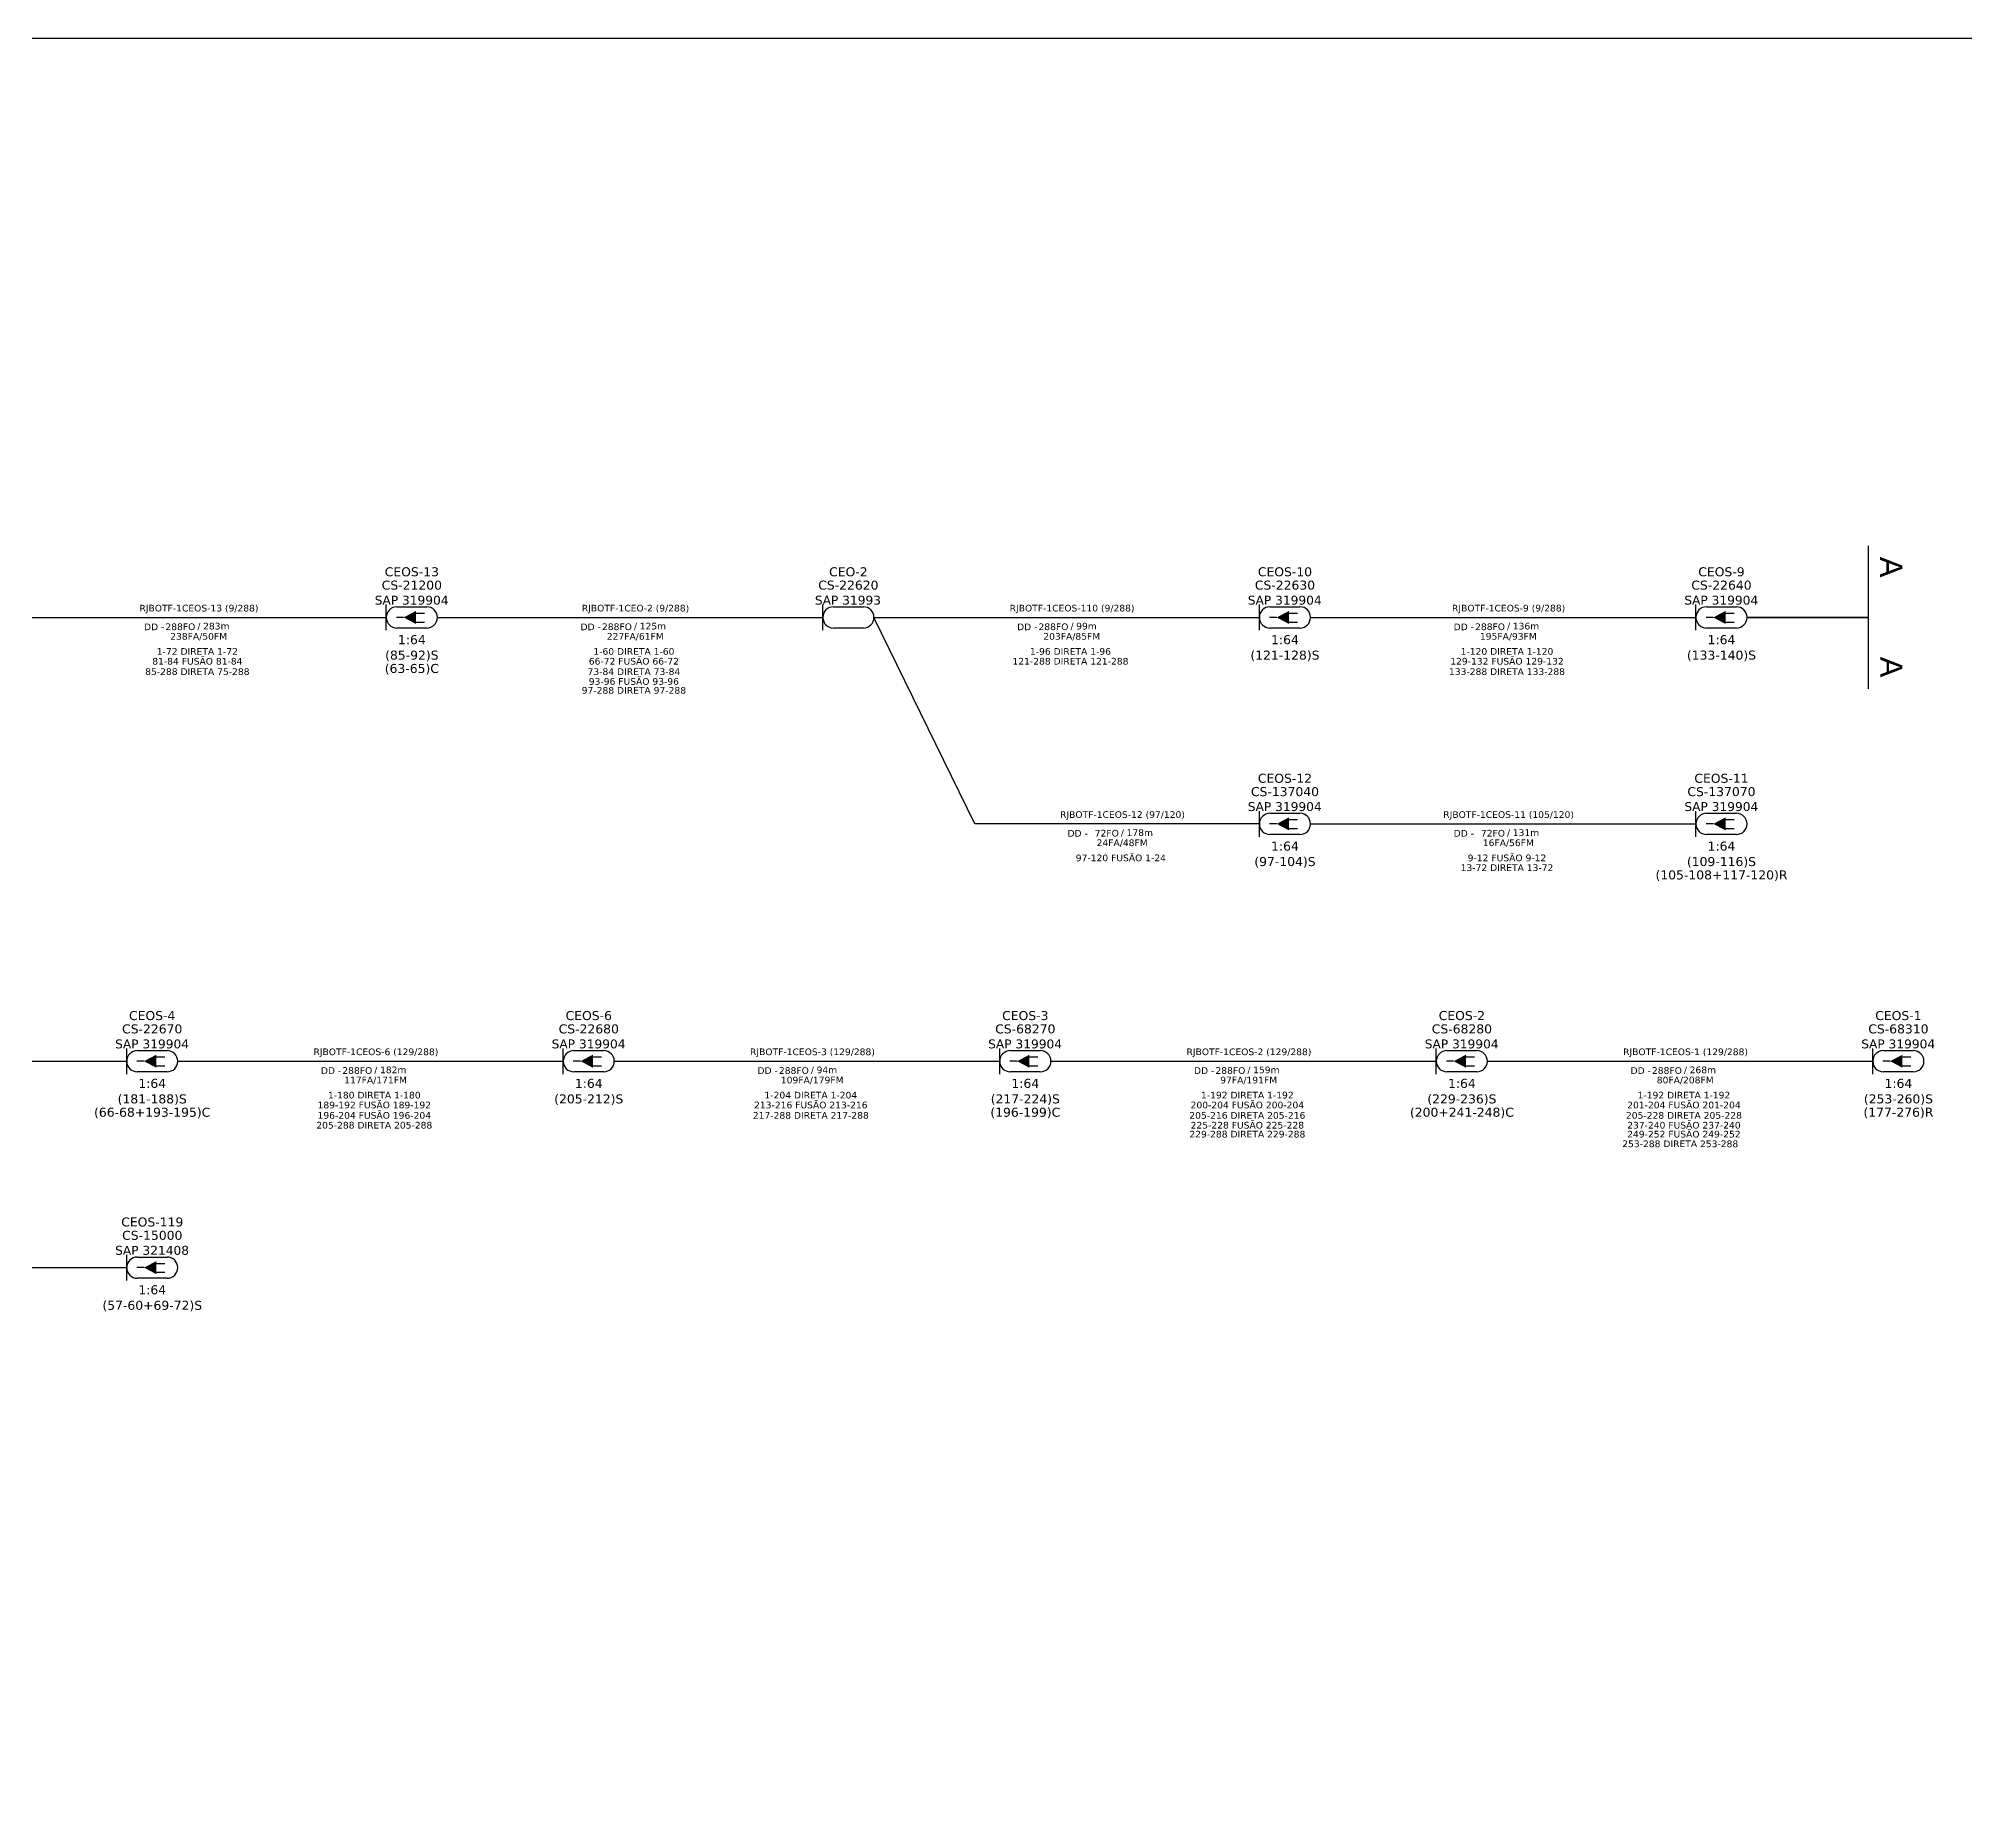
# Model space of a CAD drawing. Header units: millimetres. Extents: x 2479 to 4240, y 59 to 653.
# Drawn here: x 2877.9 to 3151, y 402.6 to 653.4 of the extents above; entities that cross this region are included whole.
import ezdxf
from ezdxf.enums import TextEntityAlignment as Align

# ---------------------------------------------------------------- set-up
doc = ezdxf.new("R2010")
doc.units = ezdxf.units.MM
doc.header["$LTSCALE"] = 0.1
doc.header["$MEASUREMENT"] = 0
for name, color, linetype in [('20.4-CEO', 1, 'Continuous'), ('20.4-CEOS', 1, 'Continuous'), ('20.5-CABO EM DUTO', 1, 'Continuous')]:
    doc.layers.add(name, color=color, linetype=linetype)
doc.layers.add('40.1-ETIQUETAS', color=1, linetype='Continuous', lineweight=20)
doc.layers.add('Texto_Cabos', color=1, linetype='Continuous', lineweight=20)
doc.styles.add('siredit', font='verdana.ttf')
doc.styles.get("Standard").update_dxf_attribs({"font": 'arial.ttf'})

# ---------------------------------------------------------------- blocks, each defined once
blk = doc.blocks.new('ETIQUETA_RS5F')
at = {"layer": '40.1-ETIQUETAS', "color": 0, "style": 'siredit'}
blk.add_text('/', height=1.5, dxfattribs=at).set_placement((1.55, -1.95), align=Align.MIDDLE_RIGHT)
for tag, p in [('ETIQUETA_R_PRIMARIA', (1.18, 4.1)), ('ETIQUETA_R_SECUNDARIA', (1.18, 2.1)), ('F_ATIVAS/F_MORTAS', (1.11, -4.24))]:
    blk.add_attdef(tag, text='', height=1.5, dxfattribs=at).set_placement(p, align=Align.MIDDLE_CENTER)
for tag, p in [('TIPO_CABO', (-6.62, -2.12)), ('CAP_CABO', (0.37, -2.09))]:
    blk.add_attdef(tag, text='', height=1.5, dxfattribs=at).set_placement(p, align=Align.MIDDLE_RIGHT)
blk.add_attdef('METROS', text='', height=1.5, dxfattribs=at).set_placement((2.11, -1.95), align=Align.MIDDLE_LEFT)
for tag, p in [('FUSÃO_1', (0.82, -8.39)), ('FUSÃO_2', (0.82, -10.6)), ('FUSÃO_3', (0.82, -12.93)), ('FUSÃO_4', (0.82, -15.14)), ('FUSÃO_5', (0.82, -17.16))]:
    blk.add_attdef(tag, text='', height=1.5, dxfattribs=at).set_placement(p, align=Align.CENTER)
blk = doc.blocks.new('CEOS_UN')
at = {"layer": '20.4-CEOS', "color": 0}
for p, q in [((-9.11, 2.39), (-2.39, 2.39)), ((-2.39, -2.39), (-9.11, -2.39))]:
    blk.add_line(p, q, dxfattribs=at)
for points in [[(-11.5, -2.89), (-11.5, 2.89)], [(-4.96, 0.95), (-2.92, 0.95)], [(-7.6, 0), (-9.22, 0)], [(-4.96, -1.04), (-2.92, -1.04)]]:
    blk.add_lwpolyline(points, dxfattribs=at)
blk.add_lwpolyline([(-7.6, 0, 0, 2.95, 0), (-4.83, 0, 2.95, 2.95, 0)], format="xyseb", dxfattribs=at)
for centre, start, end in [((-9.11, 0), 90, 270), ((-2.39, 0), 270, 90)]:
    blk.add_arc(centre, 2.39, start, end, dxfattribs=at)
at = {"layer": '20.4-CEOS', "color": 7, "style": 'siredit'}
for tag, height, p in [('NOME?', 2.03, (-5.75, 10.27)), ('TIPO?', 2, (-8.98, 3.89)), ('LOCAL?', 2.03, (-5.75, 7.27))]:
    blk.add_attdef(tag, text='', height=height, dxfattribs=at).set_placement(p, align=Align.MIDDLE_CENTER)
for tag, p in [('RACIO_SPLITAGEM', (-5.75, -3.97)), ('FIBRAS_SPLITTER', (-5.75, -7.46)), ('FIBRAS_TOP_C', (-5.75, -10.46)), ('RESERVA_FINAIS', (-5.75, -13.29))]:
    blk.add_attdef(tag, text='', height=2.03, dxfattribs=at).set_placement(p, align=Align.TOP_CENTER)
blk = doc.blocks.new('CEO_UN')
at = {"layer": '20.4-CEO', "color": 0}
for p, q in [((-9.11, 2.39), (-2.39, 2.39)), ((-2.39, -2.39), (-9.11, -2.39))]:
    blk.add_line(p, q, dxfattribs=at)
blk.add_lwpolyline([(-11.5, -2.89), (-11.5, 2.89)], dxfattribs=at)
for centre, start, end in [((-9.11, 0), 90, 270), ((-2.39, 0), 270, 90)]:
    blk.add_arc(centre, 2.39, start, end, dxfattribs=at)
at = {"layer": '20.4-CEO', "color": 7, "style": 'siredit'}
for tag, height, p in [('NOME?', 2.03, (-5.75, 10.27)), ('TIPO?', 2, (-9.11, 3.89)), ('LOCAL?', 2.03, (-5.75, 7.27))]:
    blk.add_attdef(tag, text='', height=height, dxfattribs=at).set_placement(p, align=Align.MIDDLE_CENTER)
blk.add_attdef('FIBRAS_RESERVA', text='', height=2.03, dxfattribs=at).set_placement((-5.75, -3.97), align=Align.TOP_CENTER)

msp = doc.modelspace()

# ---------------------------------------------------------------- linework, layer by layer
msp.add_lwpolyline([(2478.56, 59.39), (3317.13, 59.39), (3317.13, 653.39), (2478.56, 653.39), (2478.56, 59.39)])
at = {"color": 0}
msp.add_lwpolyline([(3137.2, 581.49), (3137.2, 561.23)], dxfattribs=at)
at = {"layer": '20.5-CABO EM DUTO', "color": 0, "linetype": 'ByBlock'}
for points in [[(2872.61, 571.36), (2927.22, 571.36)], [(2934.46, 571.36), (2989.07, 571.36)], [(2996.32, 571.36), (3050.93, 571.36)], [(3050.93, 542.11), (3010.6, 542.11), (3010.6, 542.11), (2996.32, 571.36)], [(3058.17, 571.36), (3112.78, 571.36)], [(3058.17, 542.11), (3112.78, 542.11)], [(2835.82, 508.48), (2890.43, 508.48)], [(2897.68, 508.48), (2952.29, 508.48)], [(2959.53, 508.48), (3014.14, 508.48)], [(3021.39, 508.48), (3075.99, 508.48)], [(3083.24, 508.48), (3137.85, 508.48)], [(2835.82, 479.23), (2890.43, 479.23)]]:
    msp.add_lwpolyline(points, dxfattribs=at)
at = {"layer": '20.5-CABO EM DUTO', "color": 0, "linetype": 'ByBlock', "const_width": 0.252}
msp.add_lwpolyline([(3120.02, 571.36), (3137.2, 571.36)], dxfattribs=at)

# ---------------------------------------------------------------- block references
at = {"layer": '20.4-CEO', "color": 0}
ref = msp.add_blockref('CEO_UN', (2996.32, 571.36), dxfattribs=dict(at, xscale=0.6300000000000523, yscale=0.6299999999999883, zscale=0.63))
ref.add_attrib('NOME?', 'CEO-2', dxfattribs={"color": 7, "height": 1.277, "style": 'siredit'}).set_placement((2992.69, 577.83), align=Align.MIDDLE_CENTER)
ref.add_attrib('LOCAL?', 'CS-22620', dxfattribs={"color": 7, "height": 1.277, "style": 'siredit'}).set_placement((2992.69, 575.94), align=Align.MIDDLE_CENTER)
ref.add_attrib('TIPO?', 'SAP 31993', dxfattribs={"color": 7, "height": 1.26, "style": 'siredit'}).set_placement((2992.63, 573.81), align=Align.MIDDLE_CENTER)
at = {"layer": '20.4-CEOS', "color": 0}
ref = msp.add_blockref('CEOS_UN', (2934.46, 571.36), dxfattribs=dict(at, xscale=0.6300000000000523, yscale=0.6299999999999883, zscale=0.63))
ref.add_attrib('NOME?', 'CEOS-13', dxfattribs={"color": 7, "height": 1.277, "style": 'siredit'}).set_placement((2930.84, 577.83), align=Align.MIDDLE_CENTER)
ref.add_attrib('LOCAL?', 'CS-21200', dxfattribs={"color": 7, "height": 1.277, "style": 'siredit'}).set_placement((2930.84, 575.94), align=Align.MIDDLE_CENTER)
ref.add_attrib('TIPO?', 'SAP 319904', dxfattribs={"color": 7, "height": 1.26, "style": 'siredit'}).set_placement((2930.81, 573.81), align=Align.MIDDLE_CENTER)
ref.add_attrib('RACIO_SPLITAGEM', '1:64', dxfattribs={"color": 7, "height": 1.277, "style": 'siredit'}).set_placement((2930.84, 568.85), align=Align.TOP_CENTER)
ref.add_attrib('FIBRAS_SPLITTER', '(85-92)S', dxfattribs={"color": 7, "height": 1.277, "style": 'siredit'}).set_placement((2930.84, 566.66), align=Align.TOP_CENTER)
ref.add_attrib('FIBRAS_TOP_C', '(63-65)C', dxfattribs={"color": 7, "height": 1.277, "style": 'siredit'}).set_placement((2930.84, 564.77), align=Align.TOP_CENTER)
ref = msp.add_blockref('CEOS_UN', (3058.17, 571.36), dxfattribs=dict(at, xscale=0.6300000000000523, yscale=0.6299999999999883, zscale=0.63))
ref.add_attrib('NOME?', 'CEOS-10', dxfattribs={"color": 7, "height": 1.277, "style": 'siredit'}).set_placement((3054.55, 577.83), align=Align.MIDDLE_CENTER)
ref.add_attrib('LOCAL?', 'CS-22630', dxfattribs={"color": 7, "height": 1.277, "style": 'siredit'}).set_placement((3054.55, 575.94), align=Align.MIDDLE_CENTER)
ref.add_attrib('TIPO?', 'SAP 319904', dxfattribs={"color": 7, "height": 1.26, "style": 'siredit'}).set_placement((3054.52, 573.81), align=Align.MIDDLE_CENTER)
ref.add_attrib('RACIO_SPLITAGEM', '1:64', dxfattribs={"color": 7, "height": 1.277, "style": 'siredit'}).set_placement((3054.55, 568.85), align=Align.TOP_CENTER)
ref.add_attrib('FIBRAS_SPLITTER', '(121-128)S', dxfattribs={"color": 7, "height": 1.277, "style": 'siredit'}).set_placement((3054.55, 566.66), align=Align.TOP_CENTER)
ref = msp.add_blockref('CEOS_UN', (3120.02, 571.36), dxfattribs=dict(at, xscale=0.6300000000000523, yscale=0.6299999999999883, zscale=0.63))
ref.add_attrib('NOME?', 'CEOS-9', dxfattribs={"color": 7, "height": 1.277, "style": 'siredit'}).set_placement((3116.4, 577.83), align=Align.MIDDLE_CENTER)
ref.add_attrib('LOCAL?', 'CS-22640', dxfattribs={"color": 7, "height": 1.277, "style": 'siredit'}).set_placement((3116.4, 575.94), align=Align.MIDDLE_CENTER)
ref.add_attrib('TIPO?', 'SAP 319904', dxfattribs={"color": 7, "height": 1.26, "style": 'siredit'}).set_placement((3116.37, 573.81), align=Align.MIDDLE_CENTER)
ref.add_attrib('RACIO_SPLITAGEM', '1:64', dxfattribs={"color": 7, "height": 1.277, "style": 'siredit'}).set_placement((3116.4, 568.85), align=Align.TOP_CENTER)
ref.add_attrib('FIBRAS_SPLITTER', '(133-140)S', dxfattribs={"color": 7, "height": 1.277, "style": 'siredit'}).set_placement((3116.4, 566.66), align=Align.TOP_CENTER)
ref = msp.add_blockref('CEOS_UN', (3058.17, 542.11), dxfattribs=dict(at, xscale=0.6300000000000523, yscale=0.6299999999999883, zscale=0.63))
ref.add_attrib('NOME?', 'CEOS-12', dxfattribs={"color": 7, "height": 1.277, "style": 'siredit'}).set_placement((3054.55, 548.57), align=Align.MIDDLE_CENTER)
ref.add_attrib('LOCAL?', 'CS-137040', dxfattribs={"color": 7, "height": 1.277, "style": 'siredit'}).set_placement((3054.55, 546.68), align=Align.MIDDLE_CENTER)
ref.add_attrib('TIPO?', 'SAP 319904', dxfattribs={"color": 7, "height": 1.26, "style": 'siredit'}).set_placement((3054.52, 544.56), align=Align.MIDDLE_CENTER)
ref.add_attrib('RACIO_SPLITAGEM', '1:64', dxfattribs={"color": 7, "height": 1.277, "style": 'siredit'}).set_placement((3054.55, 539.6), align=Align.TOP_CENTER)
ref.add_attrib('FIBRAS_SPLITTER', '(97-104)S', dxfattribs={"color": 7, "height": 1.277, "style": 'siredit'}).set_placement((3054.55, 537.41), align=Align.TOP_CENTER)
ref = msp.add_blockref('CEOS_UN', (3120.03, 542.11), dxfattribs=dict(at, xscale=0.6300000000000523, yscale=0.6299999999999883, zscale=0.63))
ref.add_attrib('NOME?', 'CEOS-11', dxfattribs={"color": 7, "height": 1.277, "style": 'siredit'}).set_placement((3116.4, 548.57), align=Align.MIDDLE_CENTER)
ref.add_attrib('LOCAL?', 'CS-137070', dxfattribs={"color": 7, "height": 1.277, "style": 'siredit'}).set_placement((3116.4, 546.68), align=Align.MIDDLE_CENTER)
ref.add_attrib('TIPO?', 'SAP 319904', dxfattribs={"color": 7, "height": 1.26, "style": 'siredit'}).set_placement((3116.38, 544.56), align=Align.MIDDLE_CENTER)
ref.add_attrib('RACIO_SPLITAGEM', '1:64', dxfattribs={"color": 7, "height": 1.277, "style": 'siredit'}).set_placement((3116.4, 539.6), align=Align.TOP_CENTER)
ref.add_attrib('FIBRAS_SPLITTER', '(109-116)S', dxfattribs={"color": 7, "height": 1.277, "style": 'siredit'}).set_placement((3116.4, 537.41), align=Align.TOP_CENTER)
ref.add_attrib('FIBRAS_TOP_C', '(105-108+117-120)R', dxfattribs={"color": 7, "height": 1.2773, "style": 'siredit'}).set_placement((3116.4, 535.52), align=Align.TOP_CENTER)
ref = msp.add_blockref('CEOS_UN', (2897.68, 508.48), dxfattribs=dict(at, xscale=0.6300000000000523, yscale=0.6299999999999883, zscale=0.63))
ref.add_attrib('NOME?', 'CEOS-4', dxfattribs={"color": 7, "height": 1.277, "style": 'siredit'}).set_placement((2894.05, 514.95), align=Align.MIDDLE_CENTER)
ref.add_attrib('LOCAL?', 'CS-22670', dxfattribs={"color": 7, "height": 1.277, "style": 'siredit'}).set_placement((2894.05, 513.06), align=Align.MIDDLE_CENTER)
ref.add_attrib('TIPO?', 'SAP 319904', dxfattribs={"color": 7, "height": 1.26, "style": 'siredit'}).set_placement((2894.03, 510.93), align=Align.MIDDLE_CENTER)
ref.add_attrib('RACIO_SPLITAGEM', '1:64', dxfattribs={"color": 7, "height": 1.277, "style": 'siredit'}).set_placement((2894.05, 505.98), align=Align.TOP_CENTER)
ref.add_attrib('FIBRAS_SPLITTER', '(181-188)S', dxfattribs={"color": 7, "height": 1.277, "style": 'siredit'}).set_placement((2894.05, 503.78), align=Align.TOP_CENTER)
ref.add_attrib('FIBRAS_TOP_C', '(66-68+193-195)C', dxfattribs={"color": 7, "height": 1.2773, "style": 'siredit'}).set_placement((2894.05, 501.89), align=Align.TOP_CENTER)
ref = msp.add_blockref('CEOS_UN', (2959.53, 508.48), dxfattribs=dict(at, xscale=0.6300000000000523, yscale=0.6299999999999883, zscale=0.63))
ref.add_attrib('NOME?', 'CEOS-6', dxfattribs={"color": 7, "height": 1.277, "style": 'siredit'}).set_placement((2955.91, 514.95), align=Align.MIDDLE_CENTER)
ref.add_attrib('LOCAL?', 'CS-22680', dxfattribs={"color": 7, "height": 1.277, "style": 'siredit'}).set_placement((2955.91, 513.06), align=Align.MIDDLE_CENTER)
ref.add_attrib('TIPO?', 'SAP 319904', dxfattribs={"color": 7, "height": 1.26, "style": 'siredit'}).set_placement((2955.88, 510.93), align=Align.MIDDLE_CENTER)
ref.add_attrib('RACIO_SPLITAGEM', '1:64', dxfattribs={"color": 7, "height": 1.277, "style": 'siredit'}).set_placement((2955.91, 505.98), align=Align.TOP_CENTER)
ref.add_attrib('FIBRAS_SPLITTER', '(205-212)S', dxfattribs={"color": 7, "height": 1.277, "style": 'siredit'}).set_placement((2955.91, 503.78), align=Align.TOP_CENTER)
ref = msp.add_blockref('CEOS_UN', (3021.39, 508.48), dxfattribs=dict(at, xscale=0.6300000000000523, yscale=0.6299999999999883, zscale=0.63))
ref.add_attrib('NOME?', 'CEOS-3', dxfattribs={"color": 7, "height": 1.277, "style": 'siredit'}).set_placement((3017.76, 514.95), align=Align.MIDDLE_CENTER)
ref.add_attrib('LOCAL?', 'CS-68270', dxfattribs={"color": 7, "height": 1.277, "style": 'siredit'}).set_placement((3017.76, 513.06), align=Align.MIDDLE_CENTER)
ref.add_attrib('TIPO?', 'SAP 319904', dxfattribs={"color": 7, "height": 1.26, "style": 'siredit'}).set_placement((3017.73, 510.93), align=Align.MIDDLE_CENTER)
ref.add_attrib('RACIO_SPLITAGEM', '1:64', dxfattribs={"color": 7, "height": 1.277, "style": 'siredit'}).set_placement((3017.76, 505.98), align=Align.TOP_CENTER)
ref.add_attrib('FIBRAS_SPLITTER', '(217-224)S', dxfattribs={"color": 7, "height": 1.277, "style": 'siredit'}).set_placement((3017.76, 503.78), align=Align.TOP_CENTER)
ref.add_attrib('FIBRAS_TOP_C', '(196-199)C', dxfattribs={"color": 7, "height": 1.277, "style": 'siredit'}).set_placement((3017.76, 501.89), align=Align.TOP_CENTER)
ref = msp.add_blockref('CEOS_UN', (3083.24, 508.48), dxfattribs=dict(at, xscale=0.6300000000000523, yscale=0.6299999999999883, zscale=0.63))
ref.add_attrib('NOME?', 'CEOS-2', dxfattribs={"color": 7, "height": 1.277, "style": 'siredit'}).set_placement((3079.62, 514.95), align=Align.MIDDLE_CENTER)
ref.add_attrib('LOCAL?', 'CS-68280', dxfattribs={"color": 7, "height": 1.277, "style": 'siredit'}).set_placement((3079.62, 513.06), align=Align.MIDDLE_CENTER)
ref.add_attrib('TIPO?', 'SAP 319904', dxfattribs={"color": 7, "height": 1.26, "style": 'siredit'}).set_placement((3079.59, 510.93), align=Align.MIDDLE_CENTER)
ref.add_attrib('RACIO_SPLITAGEM', '1:64', dxfattribs={"color": 7, "height": 1.277, "style": 'siredit'}).set_placement((3079.62, 505.98), align=Align.TOP_CENTER)
ref.add_attrib('FIBRAS_SPLITTER', '(229-236)S', dxfattribs={"color": 7, "height": 1.277, "style": 'siredit'}).set_placement((3079.62, 503.78), align=Align.TOP_CENTER)
ref.add_attrib('FIBRAS_TOP_C', '(200+241-248)C', dxfattribs={"color": 7, "height": 1.2773, "style": 'siredit'}).set_placement((3079.62, 501.89), align=Align.TOP_CENTER)
ref = msp.add_blockref('CEOS_UN', (3145.09, 508.48), dxfattribs=dict(at, xscale=0.6300000000000523, yscale=0.6299999999999883, zscale=0.63))
ref.add_attrib('NOME?', 'CEOS-1', dxfattribs={"color": 7, "height": 1.277, "style": 'siredit'}).set_placement((3141.47, 514.95), align=Align.MIDDLE_CENTER)
ref.add_attrib('LOCAL?', 'CS-68310', dxfattribs={"color": 7, "height": 1.277, "style": 'siredit'}).set_placement((3141.47, 513.06), align=Align.MIDDLE_CENTER)
ref.add_attrib('TIPO?', 'SAP 319904', dxfattribs={"color": 7, "height": 1.26, "style": 'siredit'}).set_placement((3141.44, 510.93), align=Align.MIDDLE_CENTER)
ref.add_attrib('RACIO_SPLITAGEM', '1:64', dxfattribs={"color": 7, "height": 1.277, "style": 'siredit'}).set_placement((3141.47, 505.98), align=Align.TOP_CENTER)
ref.add_attrib('FIBRAS_SPLITTER', '(253-260)S', dxfattribs={"color": 7, "height": 1.277, "style": 'siredit'}).set_placement((3141.47, 503.78), align=Align.TOP_CENTER)
ref.add_attrib('FIBRAS_TOP_C', '(177-276)R', dxfattribs={"color": 7, "height": 1.277, "style": 'siredit'}).set_placement((3141.47, 501.89), align=Align.TOP_CENTER)
ref = msp.add_blockref('CEOS_UN', (2897.68, 479.23), dxfattribs=dict(at, xscale=0.6300000000000523, yscale=0.6299999999999883, zscale=0.63))
ref.add_attrib('NOME?', 'CEOS-119', dxfattribs={"color": 7, "height": 1.277, "style": 'siredit'}).set_placement((2894.06, 485.7), align=Align.MIDDLE_CENTER)
ref.add_attrib('LOCAL?', 'CS-15000', dxfattribs={"color": 7, "height": 1.277, "style": 'siredit'}).set_placement((2894.06, 483.81), align=Align.MIDDLE_CENTER)
ref.add_attrib('TIPO?', 'SAP 321408', dxfattribs={"color": 7, "height": 1.26, "style": 'siredit'}).set_placement((2894.03, 481.68), align=Align.MIDDLE_CENTER)
ref.add_attrib('RACIO_SPLITAGEM', '1:64', dxfattribs={"color": 7, "height": 1.277, "style": 'siredit'}).set_placement((2894.06, 476.73), align=Align.TOP_CENTER)
ref.add_attrib('FIBRAS_SPLITTER', '(57-60+69-72)S', dxfattribs={"color": 7, "height": 1.2773, "style": 'siredit'}).set_placement((2894.06, 474.53), align=Align.TOP_CENTER)
at = {"layer": '40.1-ETIQUETAS', "color": 0}
ref = msp.add_blockref('ETIQUETA_RS5F', (2899.91, 571.36), dxfattribs=dict(at, xscale=0.6300000000000523, yscale=0.6299999999999883, zscale=0.63))
ref.add_attrib('ETIQUETA_R_SECUNDARIA', 'RJBOTF-1CEOS-13 (9/288)', dxfattribs={"color": 0, "height": 0.945, "style": 'siredit'}).set_placement((2900.68, 572.68), align=Align.MIDDLE_CENTER)
ref.add_attrib('TIPO_CABO', 'DD -', dxfattribs={"color": 0, "height": 0.945, "style": 'siredit'}).set_placement((2895.77, 570.02), align=Align.MIDDLE_RIGHT)
ref.add_attrib('CAP_CABO', '288FO', dxfattribs={"color": 0, "height": 0.945, "style": 'siredit'}).set_placement((2900.16, 570.04), align=Align.MIDDLE_RIGHT)
ref.add_attrib('METROS', '283m', dxfattribs={"color": 0, "height": 0.945, "style": 'siredit'}).set_placement((2901.26, 570.13), align=Align.MIDDLE_LEFT)
ref.add_attrib('F_ATIVAS/F_MORTAS', '238FA/50FM', dxfattribs={"color": 0, "height": 0.945, "style": 'siredit'}).set_placement((2900.63, 568.68), align=Align.MIDDLE_CENTER)
ref.add_attrib('FUSÃO_1', '1-72 DIRETA 1-72', dxfattribs={"color": 0, "height": 0.945, "style": 'siredit'}).set_placement((2900.45, 566.07), align=Align.CENTER)
ref.add_attrib('FUSÃO_2', '81-84 FUSÃO 81-84', dxfattribs={"color": 0, "height": 0.945, "style": 'siredit'}).set_placement((2900.45, 564.68), align=Align.CENTER)
ref.add_attrib('FUSÃO_3', '85-288 DIRETA 75-288', dxfattribs={"color": 0, "height": 0.945, "style": 'siredit'}).set_placement((2900.45, 563.21), align=Align.CENTER)
ref = msp.add_blockref('ETIQUETA_RS5F', (2961.77, 571.36), dxfattribs=dict(at, xscale=0.6300000000000523, yscale=0.6299999999999883, zscale=0.63))
ref.add_attrib('ETIQUETA_R_SECUNDARIA', 'RJBOTF-1CEO-2 (9/288)', dxfattribs={"color": 0, "height": 0.945, "style": 'siredit'}).set_placement((2962.53, 572.68), align=Align.MIDDLE_CENTER)
ref.add_attrib('TIPO_CABO', 'DD -', dxfattribs={"color": 0, "height": 0.945, "style": 'siredit'}).set_placement((2957.62, 570.02), align=Align.MIDDLE_RIGHT)
ref.add_attrib('CAP_CABO', '288FO', dxfattribs={"color": 0, "height": 0.945, "style": 'siredit'}).set_placement((2962.02, 570.04), align=Align.MIDDLE_RIGHT)
ref.add_attrib('METROS', '125m', dxfattribs={"color": 0, "height": 0.945, "style": 'siredit'}).set_placement((2963.12, 570.13), align=Align.MIDDLE_LEFT)
ref.add_attrib('F_ATIVAS/F_MORTAS', '227FA/61FM', dxfattribs={"color": 0, "height": 0.945, "style": 'siredit'}).set_placement((2962.49, 568.68), align=Align.MIDDLE_CENTER)
ref.add_attrib('FUSÃO_1', '1-60 DIRETA 1-60', dxfattribs={"color": 0, "height": 0.945, "style": 'siredit'}).set_placement((2962.3, 566.07), align=Align.CENTER)
ref.add_attrib('FUSÃO_2', '66-72 FUSÃO 66-72', dxfattribs={"color": 0, "height": 0.945, "style": 'siredit'}).set_placement((2962.3, 564.68), align=Align.CENTER)
ref.add_attrib('FUSÃO_3', '73-84 DIRETA 73-84', dxfattribs={"color": 0, "height": 0.945, "style": 'siredit'}).set_placement((2962.3, 563.21), align=Align.CENTER)
ref.add_attrib('FUSÃO_4', '93-96 FUSÃO 93-96', dxfattribs={"color": 0, "height": 0.945, "style": 'siredit'}).set_placement((2962.3, 561.82), align=Align.CENTER)
ref.add_attrib('FUSÃO_5', '97-288 DIRETA 97-288', dxfattribs={"color": 0, "height": 0.945, "style": 'siredit'}).set_placement((2962.3, 560.55), align=Align.CENTER)
ref = msp.add_blockref('ETIQUETA_RS5F', (3023.62, 571.36), dxfattribs=dict(at, xscale=0.6300000000000523, yscale=0.6299999999999883, zscale=0.63))
ref.add_attrib('ETIQUETA_R_SECUNDARIA', 'RJBOTF-1CEOS-110 (9/288)', dxfattribs={"color": 0, "height": 0.945, "style": 'siredit'}).set_placement((3024.39, 572.68), align=Align.MIDDLE_CENTER)
ref.add_attrib('TIPO_CABO', 'DD -', dxfattribs={"color": 0, "height": 0.945, "style": 'siredit'}).set_placement((3019.47, 570.02), align=Align.MIDDLE_RIGHT)
ref.add_attrib('CAP_CABO', '288FO', dxfattribs={"color": 0, "height": 0.945, "style": 'siredit'}).set_placement((3023.87, 570.04), align=Align.MIDDLE_RIGHT)
ref.add_attrib('METROS', '99m', dxfattribs={"color": 0, "height": 0.945, "style": 'siredit'}).set_placement((3024.97, 570.13), align=Align.MIDDLE_LEFT)
ref.add_attrib('F_ATIVAS/F_MORTAS', '203FA/85FM', dxfattribs={"color": 0, "height": 0.945, "style": 'siredit'}).set_placement((3024.34, 568.68), align=Align.MIDDLE_CENTER)
ref.add_attrib('FUSÃO_1', '1-96 DIRETA 1-96', dxfattribs={"color": 0, "height": 0.945, "style": 'siredit'}).set_placement((3024.16, 566.07), align=Align.CENTER)
ref.add_attrib('FUSÃO_2', '121-288 DIRETA 121-288', dxfattribs={"color": 0, "height": 0.945, "style": 'siredit'}).set_placement((3024.16, 564.68), align=Align.CENTER)
ref = msp.add_blockref('ETIQUETA_RS5F', (3085.48, 571.36), dxfattribs=dict(at, xscale=0.6300000000000523, yscale=0.6299999999999883, zscale=0.63))
ref.add_attrib('ETIQUETA_R_SECUNDARIA', 'RJBOTF-1CEOS-9 (9/288)', dxfattribs={"color": 0, "height": 0.945, "style": 'siredit'}).set_placement((3086.24, 572.68), align=Align.MIDDLE_CENTER)
ref.add_attrib('TIPO_CABO', 'DD -', dxfattribs={"color": 0, "height": 0.945, "style": 'siredit'}).set_placement((3081.33, 570.02), align=Align.MIDDLE_RIGHT)
ref.add_attrib('CAP_CABO', '288FO', dxfattribs={"color": 0, "height": 0.945, "style": 'siredit'}).set_placement((3085.73, 570.04), align=Align.MIDDLE_RIGHT)
ref.add_attrib('METROS', '136m', dxfattribs={"color": 0, "height": 0.945, "style": 'siredit'}).set_placement((3086.83, 570.13), align=Align.MIDDLE_LEFT)
ref.add_attrib('F_ATIVAS/F_MORTAS', '195FA/93FM', dxfattribs={"color": 0, "height": 0.945, "style": 'siredit'}).set_placement((3086.2, 568.68), align=Align.MIDDLE_CENTER)
ref.add_attrib('FUSÃO_1', '1-120 DIRETA 1-120', dxfattribs={"color": 0, "height": 0.945, "style": 'siredit'}).set_placement((3086.01, 566.07), align=Align.CENTER)
ref.add_attrib('FUSÃO_2', '129-132 FUSÃO 129-132', dxfattribs={"color": 0, "height": 0.945, "style": 'siredit'}).set_placement((3086.01, 564.68), align=Align.CENTER)
ref.add_attrib('FUSÃO_3', '133-288 DIRETA 133-288', dxfattribs={"color": 0, "height": 0.945, "style": 'siredit'}).set_placement((3086.01, 563.21), align=Align.CENTER)
ref = msp.add_blockref('ETIQUETA_RS5F', (3030.76, 542.11), dxfattribs=dict(at, xscale=0.6300000000000523, yscale=0.6299999999999883, zscale=0.63))
ref.add_attrib('ETIQUETA_R_SECUNDARIA', 'RJBOTF-1CEOS-12 (97/120)', dxfattribs={"color": 0, "height": 0.945, "style": 'siredit'}).set_placement((3031.53, 543.43), align=Align.MIDDLE_CENTER)
ref.add_attrib('TIPO_CABO', 'DD -', dxfattribs={"color": 0, "height": 0.945, "style": 'siredit'}).set_placement((3026.61, 540.77), align=Align.MIDDLE_RIGHT)
ref.add_attrib('CAP_CABO', '72FO', dxfattribs={"color": 0, "height": 0.945, "style": 'siredit'}).set_placement((3031.01, 540.79), align=Align.MIDDLE_RIGHT)
ref.add_attrib('METROS', '178m', dxfattribs={"color": 0, "height": 0.945, "style": 'siredit'}).set_placement((3032.11, 540.87), align=Align.MIDDLE_LEFT)
ref.add_attrib('F_ATIVAS/F_MORTAS', '24FA/48FM', dxfattribs={"color": 0, "height": 0.945, "style": 'siredit'}).set_placement((3031.48, 539.43), align=Align.MIDDLE_CENTER)
ref.add_attrib('FUSÃO_1', '97-120 FUSÃO 1-24', dxfattribs={"color": 0, "height": 0.945, "style": 'siredit'}).set_placement((3031.3, 536.82), align=Align.CENTER)
ref = msp.add_blockref('ETIQUETA_RS5F', (3085.48, 542.11), dxfattribs=dict(at, xscale=0.6300000000000523, yscale=0.6299999999999883, zscale=0.63))
ref.add_attrib('ETIQUETA_R_SECUNDARIA', 'RJBOTF-1CEOS-11 (105/120)', dxfattribs={"color": 0, "height": 0.945, "style": 'siredit'}).set_placement((3086.24, 543.43), align=Align.MIDDLE_CENTER)
ref.add_attrib('TIPO_CABO', 'DD -', dxfattribs={"color": 0, "height": 0.945, "style": 'siredit'}).set_placement((3081.33, 540.77), align=Align.MIDDLE_RIGHT)
ref.add_attrib('CAP_CABO', '72FO', dxfattribs={"color": 0, "height": 0.945, "style": 'siredit'}).set_placement((3085.73, 540.79), align=Align.MIDDLE_RIGHT)
ref.add_attrib('METROS', '131m', dxfattribs={"color": 0, "height": 0.945, "style": 'siredit'}).set_placement((3086.83, 540.87), align=Align.MIDDLE_LEFT)
ref.add_attrib('F_ATIVAS/F_MORTAS', '16FA/56FM', dxfattribs={"color": 0, "height": 0.945, "style": 'siredit'}).set_placement((3086.2, 539.43), align=Align.MIDDLE_CENTER)
ref.add_attrib('FUSÃO_1', '9-12 FUSÃO 9-12', dxfattribs={"color": 0, "height": 0.945, "style": 'siredit'}).set_placement((3086.01, 536.82), align=Align.CENTER)
ref.add_attrib('FUSÃO_2', '13-72 DIRETA 13-72', dxfattribs={"color": 0, "height": 0.945, "style": 'siredit'}).set_placement((3086.01, 535.43), align=Align.CENTER)
ref = msp.add_blockref('ETIQUETA_RS5F', (2924.98, 508.48), dxfattribs=dict(at, xscale=0.6300000000000523, yscale=0.6299999999999883, zscale=0.63))
ref.add_attrib('ETIQUETA_R_SECUNDARIA', 'RJBOTF-1CEOS-6 (129/288)', dxfattribs={"color": 0, "height": 0.945, "style": 'siredit'}).set_placement((2925.75, 509.81), align=Align.MIDDLE_CENTER)
ref.add_attrib('TIPO_CABO', 'DD -', dxfattribs={"color": 0, "height": 0.945, "style": 'siredit'}).set_placement((2920.83, 507.15), align=Align.MIDDLE_RIGHT)
ref.add_attrib('CAP_CABO', '288FO', dxfattribs={"color": 0, "height": 0.945, "style": 'siredit'}).set_placement((2925.23, 507.16), align=Align.MIDDLE_RIGHT)
ref.add_attrib('METROS', '182m', dxfattribs={"color": 0, "height": 0.945, "style": 'siredit'}).set_placement((2926.33, 507.25), align=Align.MIDDLE_LEFT)
ref.add_attrib('F_ATIVAS/F_MORTAS', '117FA/171FM', dxfattribs={"color": 0, "height": 0.945, "style": 'siredit'}).set_placement((2925.7, 505.81), align=Align.MIDDLE_CENTER)
ref.add_attrib('FUSÃO_1', '1-180 DIRETA 1-180', dxfattribs={"color": 0, "height": 0.945, "style": 'siredit'}).set_placement((2925.52, 503.2), align=Align.CENTER)
ref.add_attrib('FUSÃO_2', '189-192 FUSÃO 189-192', dxfattribs={"color": 0, "height": 0.945, "style": 'siredit'}).set_placement((2925.52, 501.8), align=Align.CENTER)
ref.add_attrib('FUSÃO_3', '196-204 FUSÃO 196-204', dxfattribs={"color": 0, "height": 0.945, "style": 'siredit'}).set_placement((2925.52, 500.33), align=Align.CENTER)
ref.add_attrib('FUSÃO_4', '205-288 DIRETA 205-288', dxfattribs={"color": 0, "height": 0.945, "style": 'siredit'}).set_placement((2925.52, 498.94), align=Align.CENTER)
ref = msp.add_blockref('ETIQUETA_RS5F', (2986.84, 508.48), dxfattribs=dict(at, xscale=0.6300000000000523, yscale=0.6299999999999883, zscale=0.63))
ref.add_attrib('ETIQUETA_R_SECUNDARIA', 'RJBOTF-1CEOS-3 (129/288)', dxfattribs={"color": 0, "height": 0.945, "style": 'siredit'}).set_placement((2987.6, 509.81), align=Align.MIDDLE_CENTER)
ref.add_attrib('TIPO_CABO', 'DD -', dxfattribs={"color": 0, "height": 0.945, "style": 'siredit'}).set_placement((2982.69, 507.15), align=Align.MIDDLE_RIGHT)
ref.add_attrib('CAP_CABO', '288FO', dxfattribs={"color": 0, "height": 0.945, "style": 'siredit'}).set_placement((2987.09, 507.16), align=Align.MIDDLE_RIGHT)
ref.add_attrib('METROS', '94m', dxfattribs={"color": 0, "height": 0.945, "style": 'siredit'}).set_placement((2988.19, 507.25), align=Align.MIDDLE_LEFT)
ref.add_attrib('F_ATIVAS/F_MORTAS', '109FA/179FM', dxfattribs={"color": 0, "height": 0.945, "style": 'siredit'}).set_placement((2987.56, 505.81), align=Align.MIDDLE_CENTER)
ref.add_attrib('FUSÃO_1', '1-204 DIRETA 1-204', dxfattribs={"color": 0, "height": 0.945, "style": 'siredit'}).set_placement((2987.37, 503.2), align=Align.CENTER)
ref.add_attrib('FUSÃO_2', '213-216 FUSÃO 213-216', dxfattribs={"color": 0, "height": 0.945, "style": 'siredit'}).set_placement((2987.37, 501.8), align=Align.CENTER)
ref.add_attrib('FUSÃO_3', '217-288 DIRETA 217-288', dxfattribs={"color": 0, "height": 0.945, "style": 'siredit'}).set_placement((2987.37, 500.33), align=Align.CENTER)
ref = msp.add_blockref('ETIQUETA_RS5F', (3048.69, 508.48), dxfattribs=dict(at, xscale=0.6300000000000523, yscale=0.6299999999999883, zscale=0.63))
ref.add_attrib('ETIQUETA_R_SECUNDARIA', 'RJBOTF-1CEOS-2 (129/288)', dxfattribs={"color": 0, "height": 0.945, "style": 'siredit'}).set_placement((3049.45, 509.81), align=Align.MIDDLE_CENTER)
ref.add_attrib('TIPO_CABO', 'DD -', dxfattribs={"color": 0, "height": 0.945, "style": 'siredit'}).set_placement((3044.54, 507.15), align=Align.MIDDLE_RIGHT)
ref.add_attrib('CAP_CABO', '288FO', dxfattribs={"color": 0, "height": 0.945, "style": 'siredit'}).set_placement((3048.94, 507.16), align=Align.MIDDLE_RIGHT)
ref.add_attrib('METROS', '159m', dxfattribs={"color": 0, "height": 0.945, "style": 'siredit'}).set_placement((3050.04, 507.25), align=Align.MIDDLE_LEFT)
ref.add_attrib('F_ATIVAS/F_MORTAS', '97FA/191FM', dxfattribs={"color": 0, "height": 0.945, "style": 'siredit'}).set_placement((3049.41, 505.81), align=Align.MIDDLE_CENTER)
ref.add_attrib('FUSÃO_1', '1-192 DIRETA 1-192', dxfattribs={"color": 0, "height": 0.945, "style": 'siredit'}).set_placement((3049.22, 503.2), align=Align.CENTER)
ref.add_attrib('FUSÃO_2', '200-204 FUSÃO 200-204', dxfattribs={"color": 0, "height": 0.945, "style": 'siredit'}).set_placement((3049.22, 501.8), align=Align.CENTER)
ref.add_attrib('FUSÃO_3', '205-216 DIRETA 205-216', dxfattribs={"color": 0, "height": 0.945, "style": 'siredit'}).set_placement((3049.22, 500.33), align=Align.CENTER)
ref.add_attrib('FUSÃO_4', '225-228 FUSÃO 225-228', dxfattribs={"color": 0, "height": 0.945, "style": 'siredit'}).set_placement((3049.22, 498.94), align=Align.CENTER)
ref.add_attrib('FUSÃO_5', '229-288 DIRETA 229-288', dxfattribs={"color": 0, "height": 0.945, "style": 'siredit'}).set_placement((3049.22, 497.67), align=Align.CENTER)
ref = msp.add_blockref('ETIQUETA_RS5F', (3110.54, 508.48), dxfattribs=dict(at, xscale=0.6300000000000523, yscale=0.6299999999999883, zscale=0.63))
ref.add_attrib('ETIQUETA_R_SECUNDARIA', 'RJBOTF-1CEOS-1 (129/288)', dxfattribs={"color": 0, "height": 0.945, "style": 'siredit'}).set_placement((3111.31, 509.81), align=Align.MIDDLE_CENTER)
ref.add_attrib('TIPO_CABO', 'DD -', dxfattribs={"color": 0, "height": 0.945, "style": 'siredit'}).set_placement((3106.4, 507.15), align=Align.MIDDLE_RIGHT)
ref.add_attrib('CAP_CABO', '288FO', dxfattribs={"color": 0, "height": 0.945, "style": 'siredit'}).set_placement((3110.79, 507.16), align=Align.MIDDLE_RIGHT)
ref.add_attrib('METROS', '268m', dxfattribs={"color": 0, "height": 0.945, "style": 'siredit'}).set_placement((3111.89, 507.25), align=Align.MIDDLE_LEFT)
ref.add_attrib('F_ATIVAS/F_MORTAS', '80FA/208FM', dxfattribs={"color": 0, "height": 0.945, "style": 'siredit'}).set_placement((3111.26, 505.81), align=Align.MIDDLE_CENTER)
ref.add_attrib('FUSÃO_1', '1-192 DIRETA 1-192', dxfattribs={"color": 0, "height": 0.945, "style": 'siredit'}).set_placement((3111.08, 503.2), align=Align.CENTER)
ref.add_attrib('FUSÃO_2', '201-204 FUSÃO 201-204', dxfattribs={"color": 0, "height": 0.945, "style": 'siredit'}).set_placement((3111.08, 501.8), align=Align.CENTER)
ref.add_attrib('FUSÃO_3', '205-228 DIRETA 205-228', dxfattribs={"color": 0, "height": 0.945, "style": 'siredit'}).set_placement((3111.08, 500.33), align=Align.CENTER)
ref.add_attrib('FUSÃO_4', '237-240 FUSÃO 237-240', dxfattribs={"color": 0, "height": 0.945, "style": 'siredit'}).set_placement((3111.08, 498.94), align=Align.CENTER)
ref.add_attrib('FUSÃO_5', '249-252 FUSÃO 249-252', dxfattribs={"color": 0, "height": 0.945, "style": 'siredit'}).set_placement((3111.08, 497.67), align=Align.CENTER)

# ---------------------------------------------------------------- texts
at = {"char_height": 3.15, "width": 116.5855, "attachment_point": 1, "rotation": 270}
for insert in [(3142.01, 579.96), (3142.04, 565.8)]:
    msp.add_mtext('A', dxfattribs=dict(at, insert=insert))
at = {"layer": 'Texto_Cabos', "color": 0, "linetype": 'Continuous', "style": 'siredit'}
msp.add_text('253-288 DIRETA 253-288', height=0.945, dxfattribs=at).set_placement((3102.34, 496.3))

doc.saveas('drawing.dxf')
